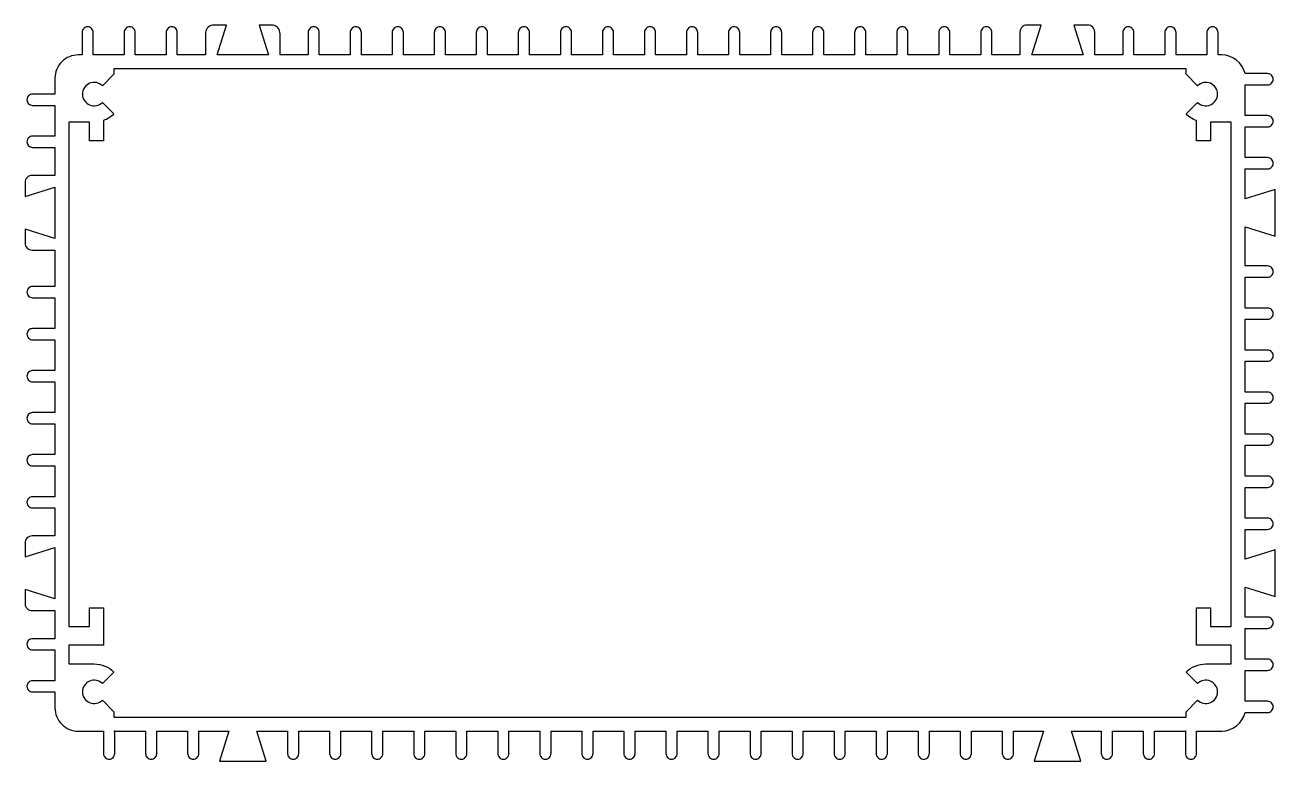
# Model space of a CAD drawing. Extents: x 573 to 707, y 469 to 548.
import ezdxf

# ---------------------------------------------------------------- set-up
doc = ezdxf.new("R2010")
doc.units = 0
doc.layers.get('0').update_dxf_attribs({"linetype": 'CONTINUOUS'})

msp = doc.modelspace()

# ---------------------------------------------------------------- linework, layer by layer
for points in [[(574.03, 540.28, 0.414214), (573.43, 539.68), (573.43, 539.68, 0.414214), (574.03, 539.08), (576.43, 539.08), (576.43, 535.78), (574.03, 535.78, 0.414214), (573.43, 535.18), (573.43, 535.18, 0.414214), (574.03, 534.58), (576.43, 534.58), (576.43, 531.58), (573.98, 531.58, 0.414214), (573.23, 530.83), (573.23, 529.33), (576.43, 530.33), (576.43, 524.83), (573.23, 525.83), (573.23, 524.33, 0.414214), (573.98, 523.58), (576.43, 523.58), (576.43, 519.68), (574.03, 519.68, 0.414214), (573.43, 519.08), (573.43, 519.08, 0.414214), (574.03, 518.48), (576.43, 518.48), (576.43, 515.18), (574.03, 515.18, 0.414214), (573.43, 514.58), (573.43, 514.58, 0.414214), (574.03, 513.98), (576.43, 513.98), (576.43, 510.68), (574.03, 510.68, 0.414214), (573.43, 510.08), (573.43, 510.08, 0.414214), (574.03, 509.48), (576.43, 509.48), (576.43, 506.18), (574.03, 506.18, 0.414214), (573.43, 505.58), (573.43, 505.58, 0.414214), (574.03, 504.98), (576.43, 504.98), (576.43, 501.68), (574.03, 501.68, 0.414214), (573.43, 501.08), (573.43, 501.08, 0.414214), (574.03, 500.48), (576.43, 500.48), (576.43, 497.18), (574.03, 497.18, 0.414214), (573.43, 496.58), (573.43, 496.58, 0.414214), (574.03, 495.98), (576.43, 495.98), (576.43, 492.98), (573.98, 492.98, 0.414214), (573.23, 492.23), (573.23, 490.73), (576.43, 491.73), (576.43, 486.23), (573.23, 487.23), (573.23, 485.73, 0.414214), (573.98, 484.98), (576.43, 484.98), (576.43, 481.98), (574.03, 481.98, 0.414214), (573.43, 481.38), (573.43, 481.38, 0.414214), (574.03, 480.78), (576.43, 480.78), (576.43, 477.48), (574.03, 477.48, 0.414214), (573.43, 476.88), (573.43, 476.88, 0.414214), (574.03, 476.28), (576.43, 476.28), (576.43, 474.58, 0.414214), (578.93, 472.08), (581.63, 472.08), (581.63, 469.68, 0.414214), (582.23, 469.08), (582.23, 469.08, 0.414214), (582.83, 469.68), (582.83, 472.08), (582.75, 472.08), (586.13, 472.08), (586.13, 469.68, 0.414214), (586.73, 469.08), (586.73, 469.08, 0.414214), (587.33, 469.68), (587.33, 472.08), (590.63, 472.08), (590.63, 469.68, 0.414214), (591.23, 469.08), (591.23, 469.08, 0.414214), (591.83, 469.68), (591.83, 472.08), (595.03, 472.08), (594.03, 468.88), (599.03, 468.88), (598.03, 472.08), (601.33, 472.08), (601.33, 469.68, 0.414214), (601.93, 469.08), (601.93, 469.08, 0.414214), (602.53, 469.68), (602.53, 472.08), (605.83, 472.08), (605.83, 469.68, 0.414214), (606.43, 469.08), (606.43, 469.08, 0.414214), (607.03, 469.68), (607.03, 472.08), (610.33, 472.08), (610.33, 469.68, 0.414214), (610.93, 469.08), (610.93, 469.08, 0.414214), (611.53, 469.68), (611.53, 472.08), (614.83, 472.08), (614.83, 469.68, 0.414214), (615.43, 469.08), (615.43, 469.08, 0.414214), (616.03, 469.68), (616.03, 472.08), (619.33, 472.08), (619.33, 469.68, 0.414214), (619.93, 469.08), (619.93, 469.08, 0.414214), (620.53, 469.68), (620.53, 472.08), (623.83, 472.08), (623.83, 469.68, 0.414214), (624.43, 469.08), (624.43, 469.08, 0.414214), (625.03, 469.68), (625.03, 472.08), (628.33, 472.08), (628.33, 469.68, 0.414214), (628.93, 469.08), (628.93, 469.08, 0.414214), (629.53, 469.68), (629.53, 472.08), (632.83, 472.08), (632.83, 469.68, 0.414214), (633.43, 469.08), (633.43, 469.08, 0.414214), (634.03, 469.68), (634.03, 472.08), (637.33, 472.08), (637.33, 469.68, 0.414214), (637.93, 469.08), (637.93, 469.08, 0.414214), (638.53, 469.68), (638.53, 472.08), (641.83, 472.08), (641.83, 469.68, 0.414214), (642.43, 469.08), (642.43, 469.08, 0.414214), (643.03, 469.68), (643.03, 472.08), (646.33, 472.08), (646.33, 469.68, 0.414214), (646.93, 469.08), (646.93, 469.08, 0.414214), (647.53, 469.68), (647.53, 472.08), (650.83, 472.08), (650.83, 469.68, 0.414214), (651.43, 469.08), (651.43, 469.08, 0.414214), (652.03, 469.68), (652.03, 472.08), (655.33, 472.08), (655.33, 469.68, 0.414214), (655.93, 469.08), (655.93, 469.08, 0.414214), (656.53, 469.68), (656.53, 472.08), (659.83, 472.08), (659.83, 469.68, 0.414214), (660.43, 469.08), (660.43, 469.08, 0.414214), (661.03, 469.68), (661.03, 472.08), (664.33, 472.08), (664.33, 469.68, 0.414214), (664.93, 469.08), (664.93, 469.08, 0.414214), (665.53, 469.68), (665.53, 472.08), (668.83, 472.08), (668.83, 469.68, 0.414214), (669.43, 469.08), (669.43, 469.08, 0.414214), (670.03, 469.68), (670.03, 472.08), (673.33, 472.08), (673.33, 469.68, 0.414214), (673.93, 469.08), (673.93, 469.08, 0.414214), (674.53, 469.68), (674.53, 472.08), (677.83, 472.08), (677.83, 469.68, 0.414214), (678.43, 469.08), (678.43, 469.08, 0.414214), (679.03, 469.68), (679.03, 472.08), (682.23, 472.08), (681.23, 468.88), (686.23, 468.88), (685.23, 472.08), (688.43, 472.08), (688.43, 469.68, 0.414214), (689.03, 469.08), (689.03, 469.08, 0.414214), (689.63, 469.68), (689.63, 472.08), (692.93, 472.08), (692.93, 469.68, 0.414214), (693.53, 469.08), (693.53, 469.08, 0.414214), (694.13, 469.68), (694.13, 472.08), (697.5, 472.08), (697.43, 472.08), (697.43, 469.68, 0.414214), (698.03, 469.08), (698.03, 469.08, 0.414214), (698.63, 469.68), (698.63, 472.08), (701.33, 472.08, 0.339359), (703.83, 474.08), (706.23, 474.08, 0.414214), (706.83, 474.68), (706.83, 474.68, 0.414214), (706.23, 475.28), (703.83, 475.28), (703.83, 478.58), (706.23, 478.58, 0.414214), (706.83, 479.18), (706.83, 479.18, 0.414214), (706.23, 479.78), (703.83, 479.78), (703.83, 483.08), (706.23, 483.08, 0.414214), (706.83, 483.68), (706.83, 483.68, 0.414214), (706.23, 484.28), (703.83, 484.28), (703.83, 487.48), (707.03, 486.48), (707.03, 491.48), (703.83, 490.48), (703.83, 493.68), (706.23, 493.68, 0.414214), (706.83, 494.28), (706.83, 494.28, 0.414214), (706.23, 494.88), (703.83, 494.88), (703.83, 498.18), (706.23, 498.18, 0.414214), (706.83, 498.78), (706.83, 498.78, 0.414214), (706.23, 499.38), (703.83, 499.38), (703.83, 502.68), (706.23, 502.68, 0.414214), (706.83, 503.28), (706.83, 503.28, 0.414214), (706.23, 503.88), (703.83, 503.88), (703.83, 507.18), (706.23, 507.18, 0.414214), (706.83, 507.78), (706.83, 507.78, 0.414214), (706.23, 508.38), (703.83, 508.38), (703.83, 511.68), (706.23, 511.68, 0.414214), (706.83, 512.28), (706.83, 512.28, 0.414214), (706.23, 512.88), (703.83, 512.88), (703.83, 516.18), (706.23, 516.18, 0.414214), (706.83, 516.78), (706.83, 516.78, 0.414214), (706.23, 517.38), (703.83, 517.38), (703.83, 520.68), (706.23, 520.68, 0.414214), (706.83, 521.28), (706.83, 521.28, 0.414214), (706.23, 521.88), (703.83, 521.88), (703.83, 526.08), (707.03, 525.08), (707.03, 530.08), (703.83, 529.08), (703.83, 532.28), (706.23, 532.28, 0.414214), (706.83, 532.88), (706.83, 532.88, 0.414214), (706.23, 533.48), (703.83, 533.48), (703.83, 536.78), (706.23, 536.78, 0.414214), (706.83, 537.38), (706.83, 537.38, 0.414214), (706.23, 537.98), (703.83, 537.98), (703.83, 541.28), (706.23, 541.28, 0.414214), (706.83, 541.88), (706.83, 541.88, 0.414214), (706.23, 542.48), (703.83, 542.48, 0.339359), (701.33, 544.48), (700.93, 544.48), (700.93, 546.88, 0.414214), (700.33, 547.48), (700.33, 547.48, 0.414214), (699.73, 546.88), (699.73, 544.48), (696.43, 544.48), (696.43, 546.88, 0.414214), (695.83, 547.48), (695.83, 547.48, 0.414214), (695.23, 546.88), (695.23, 544.48), (695.23, 544.48), (691.93, 544.48), (691.93, 546.88, 0.414214), (691.33, 547.48), (691.33, 547.48, 0.414214), (690.73, 546.88), (690.73, 544.48), (687.73, 544.48), (687.73, 546.93, 0.414214), (686.98, 547.68), (685.48, 547.68), (686.48, 544.48), (680.98, 544.48), (681.98, 547.68), (680.48, 547.68, 0.414214), (679.73, 546.93), (679.73, 544.48), (676.73, 544.48), (676.73, 546.88, 0.414214), (676.13, 547.48), (676.13, 547.48, 0.414214), (675.53, 546.88), (675.53, 544.48), (672.23, 544.48), (672.23, 546.88, 0.414214), (671.63, 547.48), (671.63, 547.48, 0.414214), (671.03, 546.88), (671.03, 544.48), (667.73, 544.48), (667.73, 546.88, 0.414214), (667.13, 547.48), (667.13, 547.48, 0.414214), (666.53, 546.88), (666.53, 544.48), (663.23, 544.48), (663.23, 546.88, 0.414214), (662.63, 547.48), (662.63, 547.48, 0.414214), (662.03, 546.88), (662.03, 544.48), (658.73, 544.48), (658.73, 546.88, 0.414214), (658.13, 547.48), (658.13, 547.48, 0.414214), (657.53, 546.88), (657.53, 544.48), (654.23, 544.48), (654.23, 546.88, 0.414214), (653.63, 547.48), (653.63, 547.48, 0.414214), (653.03, 546.88), (653.03, 544.48), (649.73, 544.48), (649.73, 546.88, 0.414214), (649.13, 547.48), (649.13, 547.48, 0.414214), (648.53, 546.88), (648.53, 544.48), (645.23, 544.48), (645.23, 546.88, 0.414214), (644.63, 547.48), (644.63, 547.48, 0.414214), (644.03, 546.88), (644.03, 544.48), (640.73, 544.48), (640.73, 546.88, 0.414214), (640.13, 547.48), (640.13, 547.48, 0.414214), (639.53, 546.88), (639.53, 544.48), (636.23, 544.48), (636.23, 546.88, 0.414214), (635.63, 547.48, 0.414214), (635.03, 546.88), (635.03, 544.48), (631.73, 544.48), (631.73, 546.88, 0.414214), (631.13, 547.48), (631.13, 547.48, 0.414214), (630.53, 546.88), (630.53, 544.48), (627.23, 544.48), (627.23, 546.88, 0.414214), (626.63, 547.48), (626.63, 547.48, 0.414214), (626.03, 546.88), (626.03, 544.48), (622.73, 544.48), (622.73, 546.88, 0.414214), (622.13, 547.48), (622.13, 547.48, 0.414214), (621.53, 546.88), (621.53, 544.48), (618.23, 544.48), (618.23, 546.88, 0.414214), (617.63, 547.48), (617.63, 547.48, 0.414214), (617.03, 546.88), (617.03, 544.48), (613.73, 544.48), (613.73, 546.88, 0.414214), (613.13, 547.48), (613.13, 547.48, 0.414214), (612.53, 546.88), (612.53, 544.48), (609.23, 544.48), (609.23, 546.88, 0.414214), (608.63, 547.48), (608.63, 547.48, 0.414214), (608.03, 546.88), (608.03, 544.48), (604.73, 544.48), (604.73, 546.88, 0.414214), (604.13, 547.48), (604.13, 547.48, 0.414214), (603.53, 546.88), (603.53, 544.48), (600.53, 544.48), (600.53, 546.73, 0.362979), (599.78, 547.68), (598.28, 547.68), (599.28, 544.48), (593.78, 544.48), (594.78, 547.68), (593.28, 547.68, 0.362979), (592.53, 546.73), (592.53, 544.48), (589.53, 544.48), (589.53, 546.88, 0.414214), (588.93, 547.48), (588.93, 547.48, 0.414214), (588.33, 546.88), (588.33, 544.48), (585.03, 544.48), (585.03, 546.88, 0.414214), (584.43, 547.48), (584.43, 547.48, 0.414214), (583.83, 546.88), (583.83, 544.48), (580.53, 544.48), (580.53, 546.88, 0.414214), (579.93, 547.48), (579.93, 547.48, 0.414214), (579.33, 546.88), (579.33, 544.48), (578.93, 544.48, 0.414214), (576.43, 541.98), (576.43, 540.28)], [(580.13, 485.28), (581.63, 485.28), (581.63, 483.28), (581.63, 481.28), (577.93, 481.28), (577.93, 479.28), (580.63, 479.28, -0.198912), (582.75, 478.4), (581.51, 477.17, 2.414214), (581.51, 475.4), (582.75, 474.16), (582.75, 473.58), (697.5, 473.58), (697.5, 474.16), (698.74, 475.4, 2.414214), (698.74, 477.17), (697.5, 478.4, -0.198912), (699.63, 479.28), (702.33, 479.28), (702.33, 481.28), (698.63, 481.28), (698.63, 483.28), (698.63, 485.28), (700.13, 485.28), (700.13, 483.28), (702.33, 483.28), (702.33, 537.28), (700.13, 537.28), (700.13, 535.28), (698.63, 535.28), (698.63, 537.45, -0.111853), (697.5, 538.16), (698.74, 539.4, 2.414214), (698.74, 541.17), (697.5, 542.4), (697.5, 542.98), (582.75, 542.98), (582.75, 542.4), (581.51, 541.17, 2.414214), (581.51, 539.4), (582.75, 538.16, -0.111853), (581.63, 537.45), (581.63, 535.28), (580.13, 535.28), (580.13, 537.28), (577.93, 537.28), (577.93, 483.28), (580.13, 483.28)]]:
    msp.add_lwpolyline(points, format="xyb", close=True)

doc.saveas('drawing.dxf')
